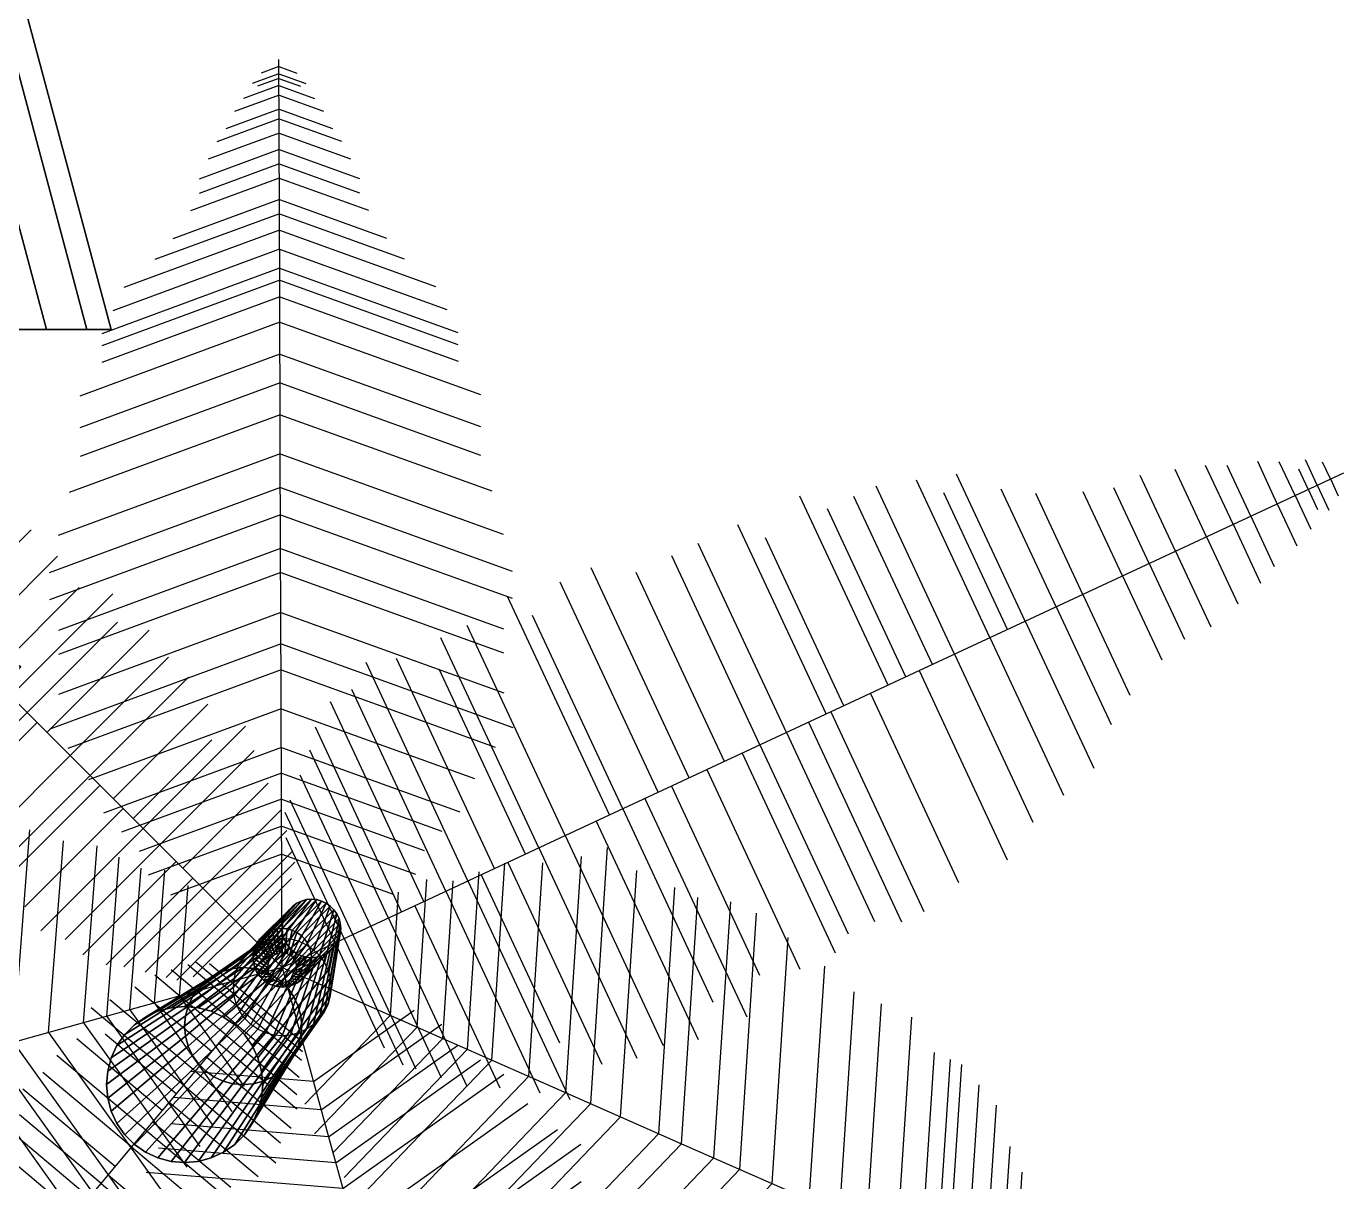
# Model space of a CAD drawing. Extents: x 8.63 to 15.1, y 10.88 to 15.71.
# Drawn here: x 13.136 to 15.095, y 11.992 to 13.711 of the extents above; entities that cross this region are included whole.
import ezdxf

# ---------------------------------------------------------------- set-up
doc = ezdxf.new("R2010")
doc.units = 0
doc.header["$LTSCALE"] = 1.25
doc.layers.get('0').update_dxf_attribs({"linetype": 'CONTINUOUS'})

# ---------------------------------------------------------------- blocks, each defined once
blk = doc.blocks.new('3DLF-TT')
at = {"color": 11, "extrusion": (0, -0.573576, 0.819152)}
blk.add_line((0, 0), (0, -11.878, -8.317), dxfattribs=at)
blk = doc.blocks.new('3DLFS2-TT')
at = {"color": 0}
blk.add_polyline3d([(0, 0, 0), (8.995, 0, 8.828), (14.493, 0, 10.161), (18.949, 0, 9.786), (22.364, 0, 7.704), (28.153, 0, 1.831), (36.316, 0, -7.831), (48.478, 0, -33.986)], dxfattribs=at)
at = {"color": 0, "extrusion": (0.520607, 2.68682e-17, 0.853796)}
for p, xscale, yscale, zscale, rotation in [((0, -9.584, 17.47), -1.04, 1.04, 1.04, 90), ((0, -17.584, 17.595), -1.04, 1.04, 1.04, 90), ((0, -19.584, 17.095), -1.04, 1.04, 1.04, 90), ((0, -8.334, 16.845), -0.96, 0.96, 0.96, 90), ((0, -25.084, 15.554), -0.9500000000000001, 0.9500000000000001, 0.9500000000000001, 90), ((0, -6.584, 15.72), -0.8664000000000001, 0.8664000000000001, 0.8664000000000001, 90), ((0, -27.584, 14.72), -0.9, 0.9, 0.9, 90), ((0, -29.834, 13.97), -0.9, 0.9, 0.9, 90), ((0, -32.334, 13.137), -0.9, 0.9, 0.9, 90), ((0, -5.084, 14.22), -0.8, 0.8, 0.8, 90), ((0, -34.334, 12.47), -0.8, 0.8, 0.8, 90), ((0, -35.834, 11.72), -0.8, 0.8, 0.8, 90), ((0, -37.084, 10.887), -0.8, 0.8, 0.8, 90), ((0, -39.084, 9.554), -0.75, 0.75, 0.75, 90), ((0, -4.084, 13.22), -0.7200000000000001, 0.7200000000000001, 0.7200000000000001, 90), ((0, -41.084, 8.22), -0.7000000000000001, 0.7000000000000001, 0.7000000000000001, 90), ((0, -3.084, 12.22), -0.6400000000000001, 0.6400000000000001, 0.6400000000000001, 90), ((0, -2.584, 10.27), -0.6, 0.6, 0.6, 90), ((0, -42.834, 7.054), -0.5599999999999999, 0.5599999999999999, 0.5599999999999999, 90), ((0, -2.084, 8.22), -0.5, 0.5, 0.5, 90), ((0, -44.334, 6.054), -0.48, 0.48, 0.48, 90), ((0, -46.584, 4.554), -0.4, 0.4, 0.4, 90), ((0, -48.084, 3.554), -0.36, 0.36, 0.36, 90), ((0, -49.584, 2.554), -0.36, 0.36, 0.36, 90), ((0, -51.334, 1.387), -0.3200000000000001, 0.3200000000000001, 0.3200000000000001, 90), ((0, -52.834, 0.387), -0.28, 0.28, 0.28, 90), ((0, -53.834, -0.28), -0.24, 0.24, 0.24, 90), ((0, -55.334, -1.28), -0.2, 0.2, 0.2, 90), ((0, -56.334, -1.946), -0.16, 0.16, 0.16, 90), ((0, -57.584, -2.78), -0.12, 0.12, 0.12, 90), ((0, -57.084, -2.446), -0.096, 0.096, 0.096, 90), ((0, -58.334, -3.28), -0.08, 0.08, 0.08, 90), ((0, -2.084, 8.22), 0.5, 0.5, 0.5, 270), ((0, -2.584, 10.27), 0.6, 0.6, 0.6, 270), ((0, -3.084, 12.22), 0.6400000000000001, 0.6400000000000001, 0.6400000000000001, 270), ((0, -4.084, 13.22), 0.7200000000000001, 0.7200000000000001, 0.7200000000000001, 270), ((0, -5.084, 14.22), 0.8, 0.8, 0.8, 270), ((0, -6.584, 15.72), 0.8664000000000001, 0.8664000000000001, 0.8664000000000001, 270), ((0, -8.334, 16.845), 0.96, 0.96, 0.96, 270), ((0, -9.584, 17.47), 1.04, 1.04, 1.04, 270), ((0, -17.584, 17.595), 1.04, 1.04, 1.04, 270), ((0, -19.584, 17.095), 1.04, 1.04, 1.04, 270), ((0, -25.084, 15.554), 0.9500000000000001, 0.9500000000000001, 0.9500000000000001, 270), ((0, -27.584, 14.72), 0.9, 0.9, 0.9, 270), ((0, -29.834, 13.97), 0.9, 0.9, 0.9, 270), ((0, -32.334, 13.137), 0.9, 0.9, 0.9, 270), ((0, -34.334, 12.47), 0.8, 0.8, 0.8, 270), ((0, -35.834, 11.72), 0.8, 0.8, 0.8, 270), ((0, -37.084, 10.887), 0.8, 0.8, 0.8, 270), ((0, -39.084, 9.554), 0.75, 0.75, 0.75, 270), ((0, -41.084, 8.22), 0.7000000000000001, 0.7000000000000001, 0.7000000000000001, 270), ((0, -42.834, 7.054), 0.5599999999999999, 0.5599999999999999, 0.5599999999999999, 270), ((0, -44.334, 6.054), 0.48, 0.48, 0.48, 270), ((0, -46.584, 4.554), 0.4, 0.4, 0.4, 270), ((0, -48.084, 3.554), 0.36, 0.36, 0.36, 270), ((0, -49.584, 2.554), 0.36, 0.36, 0.36, 270), ((0, -51.334, 1.387), 0.3200000000000001, 0.3200000000000001, 0.3200000000000001, 270), ((0, -52.834, 0.387), 0.28, 0.28, 0.28, 270), ((0, -53.834, -0.28), 0.24, 0.24, 0.24, 270), ((0, -55.334, -1.28), 0.2, 0.2, 0.2, 270), ((0, -56.334, -1.946), 0.16, 0.16, 0.16, 270), ((0, -57.084, -2.446), 0.096, 0.096, 0.096, 270), ((0, -57.584, -2.78), 0.12, 0.12, 0.12, 270), ((0, -58.334, -3.28), 0.08, 0.08, 0.08, 270)]:
    blk.add_blockref('3DLF-TT', p, dxfattribs=dict(at, xscale=xscale, yscale=yscale, zscale=zscale, rotation=rotation))
at = {"color": 0, "extrusion": (0.520607, 2.68682e-17, 0.853796), "xscale": -1, "rotation": 90}
for p in [(0, -11.084, 18.22), (0, -13.584, 18.22), (0, -15.084, 18.22), (0, -22.084, 16.47)]:
    blk.add_blockref('3DLF-TT', p, dxfattribs=at)
at = {"color": 0, "extrusion": (0.520607, 2.68682e-17, 0.853796), "rotation": 270}
for p in [(0, -11.084, 18.22), (0, -13.584, 18.22), (0, -15.084, 18.22), (0, -22.084, 16.47)]:
    blk.add_blockref('3DLF-TT', p, dxfattribs=at)
blk = doc.blocks.new('3DLFS-TT')
at = {"color": 11}
blk.add_polyline3d([(0, 0, 0), (4, 0, 16), (8, 0, 20), (12, 0, 22), (16, 0, 22), (24, 0, 20), (36, 0, 16), (60, 0, 0)], dxfattribs=at)
at = {"rotation": 180}
for p, xscale, yscale, zscale in [((10.5, 0, 21.25), -1.04, 1.04, 1.04), ((18.5, 0, 21.375), -1.04, 1.04, 1.04), ((8, 0, 20), -0.95, 0.95, 0.95), ((9.25, 0, 20.625), -0.96, 0.96, 0.96), ((19.25, 0, 21.188), -0.9199999999999999, 0.9199999999999999, 0.9199999999999999), ((25, 0, 19.667), -0.9, 0.9, 0.9), ((27, 0, 19), -0.9, 0.9, 0.9), ((28.5, 0, 18.5), -0.9, 0.9, 0.9), ((30.75, 0, 17.75), -0.9, 0.9, 0.9), ((34.25, 0, 16.583), -0.9, 0.9, 0.9), ((6.75, 0, 18.75), -0.8800000000000001, 0.8800000000000001, 0.8800000000000001), ((13.75, 0, 22), -0.8800000000000001, 0.8800000000000001, 0.8800000000000001), ((6, 0, 18), -0.8, 0.8, 0.8), ((31.75, 0, 17.417), -0.8, 0.8, 0.8), ((35.25, 0, 16.25), -0.8, 0.8, 0.8), ((36.75, 0, 15.5), -0.8, 0.8, 0.8), ((38, 0, 14.667), -0.8, 0.8, 0.8), ((5, 0, 17), -0.7200000000000001, 0.7200000000000001, 0.7200000000000001), ((40, 0, 13.333), -0.75, 0.75, 0.75), ((42, 0, 12), -0.7000000000000001, 0.7000000000000001, 0.7000000000000001), ((3.5, 0, 14.05), -0.6, 0.6, 0.6), ((4, 0, 16), -0.6400000000000001, 0.6400000000000001, 0.6400000000000001), ((41, 0, 12.667), -0.65, 0.65, 0.65), ((43.75, 0, 10.833), -0.5599999999999999, 0.5599999999999999, 0.5599999999999999), ((3, 0, 12), -0.5, 0.5, 0.5), ((45.25, 0, 9.833), -0.48, 0.48, 0.48), ((47.5, 0, 8.333), -0.4, 0.4, 0.4), ((49, 0, 7.333), -0.36, 0.36, 0.36), ((50.5, 0, 6.333), -0.36, 0.36, 0.36), ((52.25, 0, 5.167), -0.3200000000000001, 0.3200000000000001, 0.3200000000000001), ((53.75, 0, 4.167), -0.28, 0.28, 0.28), ((54.75, 0, 3.5), -0.24, 0.24, 0.24), ((56.25, 0, 2.5), -0.2, 0.2, 0.2), ((57.25, 0, 1.833), -0.16, 0.16, 0.16), ((58.5, 0, 1), -0.12, 0.12, 0.12), ((58, 0, 1.333), -0.096, 0.096, 0.096), ((59.25, 0, 0.5), -0.08, 0.08, 0.08)]:
    blk.add_blockref('3DLF-TT', p, dxfattribs=dict(at, xscale=xscale, yscale=yscale, zscale=zscale))
at = {"xscale": -1, "rotation": 180}
for p in [(12, 0, 22), (14.5, 0, 22), (16, 0, 22), (21.25, 0, 20.688), (23, 0, 20.25)]:
    blk.add_blockref('3DLF-TT', p, dxfattribs=at)
for p, xscale, yscale, zscale in [((3, 0, 12), 0.5, 0.5, 0.5), ((3.5, 0, 14.05), 0.6, 0.6, 0.6), ((4, 0, 16), 0.6400000000000001, 0.6400000000000001, 0.6400000000000001), ((5, 0, 17), 0.7200000000000001, 0.7200000000000001, 0.7200000000000001), ((6, 0, 18), 0.8, 0.8, 0.8), ((7.5, 0, 19.5), 0.8664000000000001, 0.8664000000000001, 0.8664000000000001), ((9.25, 0, 20.625), 0.96, 0.96, 0.96), ((10.5, 0, 21.25), 1.04, 1.04, 1.04), ((11.25, 0, 21.625), 0.8, 0.8, 0.8), ((12.75, 0, 22), 0.96, 0.96, 0.96), ((17.75, 0, 21.562), 1.04, 1.04, 1.04), ((19.25, 0, 21.188), 0.9199999999999999, 0.9199999999999999, 0.9199999999999999), ((20.5, 0, 20.875), 1.04, 1.04, 1.04), ((22, 0, 20.5), 0.9, 0.9, 0.9), ((24, 0, 20), 0.95, 0.95, 0.95), ((26, 0, 19.333), 0.9500000000000001, 0.9500000000000001, 0.9500000000000001), ((27, 0, 19), 0.9, 0.9, 0.9), ((28.5, 0, 18.5), 0.9, 0.9, 0.9), ((29.75, 0, 18.083), 0.9500000000000001, 0.9500000000000001, 0.9500000000000001), ((31.75, 0, 17.417), 0.8, 0.8, 0.8), ((33.25, 0, 16.917), 0.9, 0.9, 0.9), ((36, 0, 16), 0.9, 0.9, 0.9), ((38, 0, 14.667), 0.8, 0.8, 0.8), ((40, 0, 13.333), 0.75, 0.75, 0.75), ((42, 0, 12), 0.7000000000000001, 0.7000000000000001, 0.7000000000000001), ((43.75, 0, 10.833), 0.5599999999999999, 0.5599999999999999, 0.5599999999999999), ((45.25, 0, 9.833), 0.48, 0.48, 0.48), ((47.5, 0, 8.333), 0.4, 0.4, 0.4), ((49, 0, 7.333), 0.36, 0.36, 0.36), ((50.5, 0, 6.333), 0.36, 0.36, 0.36), ((52.25, 0, 5.167), 0.3200000000000001, 0.3200000000000001, 0.3200000000000001), ((53.75, 0, 4.167), 0.28, 0.28, 0.28), ((54.75, 0, 3.5), 0.24, 0.24, 0.24), ((56.25, 0, 2.5), 0.2, 0.2, 0.2), ((57.25, 0, 1.833), 0.16, 0.16, 0.16), ((58, 0, 1.333), 0.096, 0.096, 0.096), ((58.5, 0, 1), 0.12, 0.12, 0.12), ((59.25, 0, 0.5), 0.08, 0.08, 0.08)]:
    blk.add_blockref('3DLF-TT', p, dxfattribs=dict(xscale=xscale, yscale=yscale, zscale=zscale))
for p in [(14.5, 0, 22), (16, 0, 22)]:
    blk.add_blockref('3DLF-TT', p)

msp = doc.modelspace()

# ---------------------------------------------------------------- linework, layer by layer
at = {"color": 0, "extrusion": (0.242404, -0.519837, 0.819152)}
msp.add_line((13.5958, 12.3474, 5.8638), (13.6686, 12.1912, 5.7431), dxfattribs=at)
at = {"color": 0}
msp.add_polyline3d([(13.5168, 12.3106, 5.5154), (13.6221, 12.3597, 5.9799), (13.7273, 12.4088, 6.096), (13.8325, 12.4579, 6.1541), (13.9378, 12.5069, 6.1541), (14.1482, 12.6051, 6.096), (14.4639, 12.7523, 5.9799), (15.0954, 13.0467, 5.5154)], dxfattribs=at)
for points in [[(13.5324, 12.4021, 4.1801), (13.527, 12.3967, 4.1801), (13.4612, 12.3283, 3.1351), (13.4702, 12.3372, 3.1351)], [(13.5386, 12.4064, 4.1801), (13.5324, 12.4021, 4.1801), (13.4702, 12.3372, 3.1351), (13.4805, 12.3445, 3.1351)], [(13.5455, 12.4096, 4.1801), (13.5386, 12.4064, 4.1801), (13.4805, 12.3445, 3.1351), (13.492, 12.3498, 3.1351)], [(13.4888, 12.3585, 5.2251), (13.4835, 12.3531, 5.2251), (13.527, 12.3967, 4.1801), (13.5324, 12.4021, 4.1801)], [(13.4951, 12.3629, 5.2251), (13.4888, 12.3585, 5.2251), (13.5324, 12.4021, 4.1801), (13.5386, 12.4064, 4.1801)], [(13.5528, 12.4116, 4.1801), (13.5455, 12.4096, 4.1801), (13.492, 12.3498, 3.1351), (13.5042, 12.3531, 3.1351)], [(13.5019, 12.3661, 5.2251), (13.4951, 12.3629, 5.2251), (13.5386, 12.4064, 4.1801), (13.5455, 12.4096, 4.1801)], [(13.5093, 12.368, 5.2251), (13.5019, 12.3661, 5.2251), (13.5455, 12.4096, 4.1801), (13.5528, 12.4116, 4.1801)], [(13.5604, 12.4122, 4.1801), (13.5528, 12.4116, 4.1801), (13.5042, 12.3531, 3.1351), (13.5168, 12.3542, 3.1351)], [(13.5168, 12.3687, 5.2251), (13.5093, 12.368, 5.2251), (13.5528, 12.4116, 4.1801), (13.5604, 12.4122, 4.1801)], [(13.5679, 12.4116, 4.1801), (13.5604, 12.4122, 4.1801), (13.5168, 12.3542, 3.1351), (13.5294, 12.3531, 3.1351)], [(13.5244, 12.368, 5.2251), (13.5168, 12.3687, 5.2251), (13.5604, 12.4122, 4.1801), (13.5679, 12.4116, 4.1801)], [(13.5317, 12.3661, 5.2251), (13.5244, 12.368, 5.2251), (13.5679, 12.4116, 4.1801), (13.5753, 12.4096, 4.1801)], [(13.5753, 12.4096, 4.1801), (13.5679, 12.4116, 4.1801), (13.5294, 12.3531, 3.1351), (13.5416, 12.3498, 3.1351)], [(13.5386, 12.3629, 5.2251), (13.5317, 12.3661, 5.2251), (13.5753, 12.4096, 4.1801), (13.5821, 12.4064, 4.1801)], [(13.5448, 12.3585, 5.2251), (13.5386, 12.3629, 5.2251), (13.5821, 12.4064, 4.1801), (13.5884, 12.4021, 4.1801)], [(13.5821, 12.4064, 4.1801), (13.5753, 12.4096, 4.1801), (13.5416, 12.3498, 3.1351), (13.5531, 12.3445, 3.1351)], [(13.5502, 12.3531, 5.2251), (13.5448, 12.3585, 5.2251), (13.5884, 12.4021, 4.1801), (13.5937, 12.3967, 4.1801)], [(13.5884, 12.4021, 4.1801), (13.5821, 12.4064, 4.1801), (13.5531, 12.3445, 3.1351), (13.5635, 12.3372, 3.1351)], [(13.5937, 12.3967, 4.1801), (13.5884, 12.4021, 4.1801), (13.5635, 12.3372, 3.1351), (13.5724, 12.3283, 3.1351)], [(13.5194, 12.3836, 4.1801), (13.5175, 12.3763, 4.1801), (13.4454, 12.2942, 3.1351), (13.4486, 12.3064, 3.1351)], [(13.5227, 12.3905, 4.1801), (13.5194, 12.3836, 4.1801), (13.4486, 12.3064, 3.1351), (13.454, 12.3179, 3.1351)], [(13.527, 12.3967, 4.1801), (13.5227, 12.3905, 4.1801), (13.454, 12.3179, 3.1351), (13.4612, 12.3283, 3.1351)], [(13.4759, 12.34, 5.2251), (13.4739, 12.3327, 5.2251), (13.5175, 12.3763, 4.1801), (13.5194, 12.3836, 4.1801)], [(13.4791, 12.3469, 5.2251), (13.4759, 12.34, 5.2251), (13.5194, 12.3836, 4.1801), (13.5227, 12.3905, 4.1801)], [(13.4835, 12.3531, 5.2251), (13.4791, 12.3469, 5.2251), (13.5227, 12.3905, 4.1801), (13.527, 12.3967, 4.1801)], [(13.5545, 12.3469, 5.2251), (13.5502, 12.3531, 5.2251), (13.5937, 12.3967, 4.1801), (13.5981, 12.3905, 4.1801)], [(13.5577, 12.34, 5.2251), (13.5545, 12.3469, 5.2251), (13.5981, 12.3905, 4.1801), (13.6013, 12.3836, 4.1801)], [(13.5597, 12.3327, 5.2251), (13.5577, 12.34, 5.2251), (13.6013, 12.3836, 4.1801), (13.6032, 12.3763, 4.1801)], [(13.5981, 12.3905, 4.1801), (13.5937, 12.3967, 4.1801), (13.5724, 12.3283, 3.1351), (13.5797, 12.3179, 3.1351)], [(13.6013, 12.3836, 4.1801), (13.5981, 12.3905, 4.1801), (13.5797, 12.3179, 3.1351), (13.585, 12.3064, 3.1351)], [(13.6032, 12.3763, 4.1801), (13.6013, 12.3836, 4.1801), (13.585, 12.3064, 3.1351), (13.5883, 12.2942, 3.1351)], [(13.5175, 12.3763, 4.1801), (13.5168, 12.3687, 4.1801), (13.4443, 12.2816, 3.1351), (13.4454, 12.2942, 3.1351)], [(13.5168, 12.3687, 4.1801), (13.5175, 12.3611, 4.1801), (13.4454, 12.269, 3.1351), (13.4443, 12.2816, 3.1351)], [(13.4739, 12.3327, 5.2251), (13.4733, 12.3252, 5.2251), (13.5168, 12.3687, 4.1801), (13.5175, 12.3763, 4.1801)], [(13.4733, 12.3252, 5.2251), (13.4739, 12.3176, 5.2251), (13.5175, 12.3611, 4.1801), (13.5168, 12.3687, 4.1801)], [(13.5059, 12.3295, 5.8057), (13.5028, 12.3273, 5.8057), (13.4888, 12.3585, 5.2251), (13.4951, 12.3629, 5.2251)], [(13.5094, 12.3311, 5.8057), (13.5059, 12.3295, 5.8057), (13.4951, 12.3629, 5.2251), (13.5019, 12.3661, 5.2251)], [(13.513, 12.3321, 5.8057), (13.5094, 12.3311, 5.8057), (13.5019, 12.3661, 5.2251), (13.5093, 12.368, 5.2251)], [(13.5168, 12.3324, 5.8057), (13.513, 12.3321, 5.8057), (13.5093, 12.368, 5.2251), (13.5168, 12.3687, 5.2251)], [(13.5206, 12.3321, 5.8057), (13.5168, 12.3324, 5.8057), (13.5168, 12.3687, 5.2251), (13.5244, 12.368, 5.2251)], [(13.5243, 12.3311, 5.8057), (13.5206, 12.3321, 5.8057), (13.5244, 12.368, 5.2251), (13.5317, 12.3661, 5.2251)], [(13.5277, 12.3295, 5.8057), (13.5243, 12.3311, 5.8057), (13.5317, 12.3661, 5.2251), (13.5386, 12.3629, 5.2251)], [(13.5308, 12.3273, 5.8057), (13.5277, 12.3295, 5.8057), (13.5386, 12.3629, 5.2251), (13.5448, 12.3585, 5.2251)], [(13.5604, 12.3252, 5.2251), (13.5597, 12.3327, 5.2251), (13.6032, 12.3763, 4.1801), (13.6039, 12.3687, 4.1801)], [(13.5597, 12.3176, 5.2251), (13.5604, 12.3252, 5.2251), (13.6039, 12.3687, 4.1801), (13.6032, 12.3611, 4.1801)], [(13.6039, 12.3687, 4.1801), (13.6032, 12.3763, 4.1801), (13.5883, 12.2942, 3.1351), (13.5894, 12.2816, 3.1351)], [(13.6032, 12.3611, 4.1801), (13.6039, 12.3687, 4.1801), (13.5894, 12.2816, 3.1351), (13.5883, 12.269, 3.1351)], [(13.4152, 12.299, 2.0901), (13.4028, 12.2903, 2.0901), (13.4702, 12.3372, 3.1351), (13.4805, 12.3445, 3.1351)], [(13.429, 12.3054, 2.0901), (13.4152, 12.299, 2.0901), (13.4805, 12.3445, 3.1351), (13.492, 12.3498, 3.1351)], [(13.4436, 12.3093, 2.0901), (13.429, 12.3054, 2.0901), (13.492, 12.3498, 3.1351), (13.5042, 12.3531, 3.1351)], [(13.4588, 12.3106, 2.0901), (13.4436, 12.3093, 2.0901), (13.5042, 12.3531, 3.1351), (13.5168, 12.3542, 3.1351)], [(13.5175, 12.3611, 4.1801), (13.5194, 12.3538, 4.1801), (13.4486, 12.2568, 3.1351), (13.4454, 12.269, 3.1351)], [(13.5194, 12.3538, 4.1801), (13.5227, 12.3469, 4.1801), (13.454, 12.2453, 3.1351), (13.4486, 12.2568, 3.1351)], [(13.5227, 12.3469, 4.1801), (13.527, 12.3407, 4.1801), (13.4612, 12.235, 3.1351), (13.454, 12.2453, 3.1351)], [(13.4739, 12.3093, 2.0901), (13.4588, 12.3106, 2.0901), (13.5168, 12.3542, 3.1351), (13.5294, 12.3531, 3.1351)], [(13.4739, 12.3176, 5.2251), (13.4759, 12.3103, 5.2251), (13.5194, 12.3538, 4.1801), (13.5175, 12.3611, 4.1801)], [(13.4886, 12.3054, 2.0901), (13.4739, 12.3093, 2.0901), (13.5294, 12.3531, 3.1351), (13.5416, 12.3498, 3.1351)], [(13.4759, 12.3103, 5.2251), (13.4791, 12.3034, 5.2251), (13.5227, 12.3469, 4.1801), (13.5194, 12.3538, 4.1801)], [(13.498, 12.3215, 5.8057), (13.4964, 12.3181, 5.8057), (13.4759, 12.34, 5.2251), (13.4791, 12.3469, 5.2251)], [(13.5001, 12.3246, 5.8057), (13.498, 12.3215, 5.8057), (13.4791, 12.3469, 5.2251), (13.4835, 12.3531, 5.2251)], [(13.4791, 12.3034, 5.2251), (13.4835, 12.2972, 5.2251), (13.527, 12.3407, 4.1801), (13.5227, 12.3469, 4.1801)], [(13.5028, 12.3273, 5.8057), (13.5001, 12.3246, 5.8057), (13.4835, 12.3531, 5.2251), (13.4888, 12.3585, 5.2251)], [(13.5023, 12.299, 2.0901), (13.4886, 12.3054, 2.0901), (13.5416, 12.3498, 3.1351), (13.5531, 12.3445, 3.1351)], [(13.5147, 12.2903, 2.0901), (13.5023, 12.299, 2.0901), (13.5531, 12.3445, 3.1351), (13.5635, 12.3372, 3.1351)], [(13.5335, 12.3246, 5.8057), (13.5308, 12.3273, 5.8057), (13.5448, 12.3585, 5.2251), (13.5502, 12.3531, 5.2251)], [(13.5357, 12.3215, 5.8057), (13.5335, 12.3246, 5.8057), (13.5502, 12.3531, 5.2251), (13.5545, 12.3469, 5.2251)], [(13.5373, 12.3181, 5.8057), (13.5357, 12.3215, 5.8057), (13.5545, 12.3469, 5.2251), (13.5577, 12.34, 5.2251)], [(13.5502, 12.2972, 5.2251), (13.5545, 12.3034, 5.2251), (13.5981, 12.3469, 4.1801), (13.5937, 12.3407, 4.1801)], [(13.5545, 12.3034, 5.2251), (13.5577, 12.3103, 5.2251), (13.6013, 12.3538, 4.1801), (13.5981, 12.3469, 4.1801)], [(13.5577, 12.3103, 5.2251), (13.5597, 12.3176, 5.2251), (13.6032, 12.3611, 4.1801), (13.6013, 12.3538, 4.1801)], [(13.5937, 12.3407, 4.1801), (13.5981, 12.3469, 4.1801), (13.5797, 12.2453, 3.1351), (13.5724, 12.235, 3.1351)], [(13.5981, 12.3469, 4.1801), (13.6013, 12.3538, 4.1801), (13.585, 12.2568, 3.1351), (13.5797, 12.2453, 3.1351)], [(13.6013, 12.3538, 4.1801), (13.6032, 12.3611, 4.1801), (13.5883, 12.269, 3.1351), (13.585, 12.2568, 3.1351)], [(13.3921, 12.2795, 2.0901), (13.3833, 12.2671, 2.0901), (13.454, 12.3179, 3.1351), (13.4612, 12.3283, 3.1351)], [(13.4028, 12.2903, 2.0901), (13.3921, 12.2795, 2.0901), (13.4612, 12.3283, 3.1351), (13.4702, 12.3372, 3.1351)], [(13.527, 12.3407, 4.1801), (13.5324, 12.3353, 4.1801), (13.4702, 12.226, 3.1351), (13.4612, 12.235, 3.1351)], [(13.5324, 12.3353, 4.1801), (13.5386, 12.331, 4.1801), (13.4805, 12.2188, 3.1351), (13.4702, 12.226, 3.1351)], [(13.4954, 12.3144, 5.8057), (13.4951, 12.3106, 5.8057), (13.4733, 12.3252, 5.2251), (13.4739, 12.3327, 5.2251)], [(13.4951, 12.3106, 5.8057), (13.4954, 12.3069, 5.8057), (13.4739, 12.3176, 5.2251), (13.4733, 12.3252, 5.2251)], [(13.4964, 12.3181, 5.8057), (13.4954, 12.3144, 5.8057), (13.4739, 12.3327, 5.2251), (13.4759, 12.34, 5.2251)], [(13.5386, 12.331, 4.1801), (13.5455, 12.3278, 4.1801), (13.492, 12.2134, 3.1351), (13.4805, 12.2188, 3.1351)], [(13.4835, 12.2972, 5.2251), (13.4888, 12.2918, 5.2251), (13.5324, 12.3353, 4.1801), (13.527, 12.3407, 4.1801)], [(13.4888, 12.2918, 5.2251), (13.4951, 12.2874, 5.2251), (13.5386, 12.331, 4.1801), (13.5324, 12.3353, 4.1801)], [(13.5455, 12.3278, 4.1801), (13.5528, 12.3258, 4.1801), (13.5042, 12.2101, 3.1351), (13.492, 12.2134, 3.1351)], [(13.4951, 12.2874, 5.2251), (13.5019, 12.2842, 5.2251), (13.5455, 12.3278, 4.1801), (13.5386, 12.331, 4.1801)], [(13.5019, 12.2842, 5.2251), (13.5093, 12.2823, 5.2251), (13.5528, 12.3258, 4.1801), (13.5455, 12.3278, 4.1801)], [(13.5528, 12.3258, 4.1801), (13.5604, 12.3252, 4.1801), (13.5168, 12.209, 3.1351), (13.5042, 12.2101, 3.1351)], [(13.5093, 12.2823, 5.2251), (13.5168, 12.2816, 5.2251), (13.5604, 12.3252, 4.1801), (13.5528, 12.3258, 4.1801)], [(13.5255, 12.2795, 2.0901), (13.5147, 12.2903, 2.0901), (13.5635, 12.3372, 3.1351), (13.5724, 12.3283, 3.1351)], [(13.5604, 12.3252, 4.1801), (13.5679, 12.3258, 4.1801), (13.5294, 12.2101, 3.1351), (13.5168, 12.209, 3.1351)], [(13.5168, 12.2816, 5.2251), (13.5244, 12.2823, 5.2251), (13.5679, 12.3258, 4.1801), (13.5604, 12.3252, 4.1801)], [(13.5244, 12.2823, 5.2251), (13.5317, 12.2842, 5.2251), (13.5753, 12.3278, 4.1801), (13.5679, 12.3258, 4.1801)], [(13.5342, 12.2671, 2.0901), (13.5255, 12.2795, 2.0901), (13.5724, 12.3283, 3.1351), (13.5797, 12.3179, 3.1351)], [(13.5679, 12.3258, 4.1801), (13.5753, 12.3278, 4.1801), (13.5416, 12.2134, 3.1351), (13.5294, 12.2101, 3.1351)], [(13.5317, 12.2842, 5.2251), (13.5386, 12.2874, 5.2251), (13.5821, 12.331, 4.1801), (13.5753, 12.3278, 4.1801)], [(13.5383, 12.3144, 5.8057), (13.5373, 12.3181, 5.8057), (13.5577, 12.34, 5.2251), (13.5597, 12.3327, 5.2251)], [(13.5386, 12.3106, 5.8057), (13.5383, 12.3144, 5.8057), (13.5597, 12.3327, 5.2251), (13.5604, 12.3252, 5.2251)], [(13.5383, 12.3069, 5.8057), (13.5386, 12.3106, 5.8057), (13.5604, 12.3252, 5.2251), (13.5597, 12.3176, 5.2251)], [(13.5386, 12.2874, 5.2251), (13.5448, 12.2918, 5.2251), (13.5884, 12.3353, 4.1801), (13.5821, 12.331, 4.1801)], [(13.5753, 12.3278, 4.1801), (13.5821, 12.331, 4.1801), (13.5531, 12.2188, 3.1351), (13.5416, 12.2134, 3.1351)], [(13.5448, 12.2918, 5.2251), (13.5502, 12.2972, 5.2251), (13.5937, 12.3407, 4.1801), (13.5884, 12.3353, 4.1801)], [(13.5821, 12.331, 4.1801), (13.5884, 12.3353, 4.1801), (13.5635, 12.226, 3.1351), (13.5531, 12.2188, 3.1351)], [(13.5884, 12.3353, 4.1801), (13.5937, 12.3407, 4.1801), (13.5724, 12.235, 3.1351), (13.5635, 12.226, 3.1351)], [(13.332, 12.2456, 1.045), (13.3136, 12.237, 1.045), (13.4152, 12.299, 2.0901), (13.429, 12.3054, 2.0901)], [(13.3515, 12.2508, 1.045), (13.332, 12.2456, 1.045), (13.429, 12.3054, 2.0901), (13.4436, 12.3093, 2.0901)], [(13.3717, 12.2526, 1.045), (13.3515, 12.2508, 1.045), (13.4436, 12.3093, 2.0901), (13.4588, 12.3106, 2.0901)], [(13.3918, 12.2508, 1.045), (13.3717, 12.2526, 1.045), (13.4588, 12.3106, 2.0901), (13.4739, 12.3093, 2.0901)], [(13.3769, 12.2533, 2.0901), (13.373, 12.2387, 2.0901), (13.4454, 12.2942, 3.1351), (13.4486, 12.3064, 3.1351)], [(13.3833, 12.2671, 2.0901), (13.3769, 12.2533, 2.0901), (13.4486, 12.3064, 3.1351), (13.454, 12.3179, 3.1351)], [(13.4114, 12.2456, 1.045), (13.3918, 12.2508, 1.045), (13.4739, 12.3093, 2.0901), (13.4886, 12.3054, 2.0901)], [(13.4297, 12.237, 1.045), (13.4114, 12.2456, 1.045), (13.4886, 12.3054, 2.0901), (13.5023, 12.299, 2.0901)], [(13.4954, 12.3069, 5.8057), (13.4964, 12.3032, 5.8057), (13.4759, 12.3103, 5.2251), (13.4739, 12.3176, 5.2251)], [(13.4964, 12.3032, 5.8057), (13.498, 12.2998, 5.8057), (13.4791, 12.3034, 5.2251), (13.4759, 12.3103, 5.2251)], [(13.498, 12.2998, 5.8057), (13.5001, 12.2966, 5.8057), (13.4835, 12.2972, 5.2251), (13.4791, 12.3034, 5.2251)], [(13.5335, 12.2966, 5.8057), (13.5357, 12.2998, 5.8057), (13.5545, 12.3034, 5.2251), (13.5502, 12.2972, 5.2251)], [(13.5406, 12.2533, 2.0901), (13.5342, 12.2671, 2.0901), (13.5797, 12.3179, 3.1351), (13.585, 12.3064, 3.1351)], [(13.5357, 12.2998, 5.8057), (13.5373, 12.3032, 5.8057), (13.5577, 12.3103, 5.2251), (13.5545, 12.3034, 5.2251)], [(13.5373, 12.3032, 5.8057), (13.5383, 12.3069, 5.8057), (13.5597, 12.3176, 5.2251), (13.5577, 12.3103, 5.2251)], [(13.5445, 12.2387, 2.0901), (13.5406, 12.2533, 2.0901), (13.585, 12.3064, 3.1351), (13.5883, 12.2942, 3.1351)], [(13.297, 12.2254, 1.045), (13.2827, 12.2111, 1.045), (13.3921, 12.2795, 2.0901), (13.4028, 12.2903, 2.0901)], [(13.3136, 12.237, 1.045), (13.297, 12.2254, 1.045), (13.4028, 12.2903, 2.0901), (13.4152, 12.299, 2.0901)], [(13.373, 12.2387, 2.0901), (13.3717, 12.2236, 2.0901), (13.4443, 12.2816, 3.1351), (13.4454, 12.2942, 3.1351)], [(13.4463, 12.2254, 1.045), (13.4297, 12.237, 1.045), (13.5023, 12.299, 2.0901), (13.5147, 12.2903, 2.0901)], [(13.4606, 12.2111, 1.045), (13.4463, 12.2254, 1.045), (13.5147, 12.2903, 2.0901), (13.5255, 12.2795, 2.0901)], [(13.5001, 12.2966, 5.8057), (13.5028, 12.294, 5.8057), (13.4888, 12.2918, 5.2251), (13.4835, 12.2972, 5.2251)], [(13.5028, 12.294, 5.8057), (13.5059, 12.2918, 5.8057), (13.4951, 12.2874, 5.2251), (13.4888, 12.2918, 5.2251)], [(13.5059, 12.2918, 5.8057), (13.5094, 12.2902, 5.8057), (13.5019, 12.2842, 5.2251), (13.4951, 12.2874, 5.2251)], [(13.5094, 12.2902, 5.8057), (13.513, 12.2892, 5.8057), (13.5093, 12.2823, 5.2251), (13.5019, 12.2842, 5.2251)], [(13.513, 12.2892, 5.8057), (13.5168, 12.2889, 5.8057), (13.5168, 12.2816, 5.2251), (13.5093, 12.2823, 5.2251)], [(13.5168, 12.2889, 5.8057), (13.5206, 12.2892, 5.8057), (13.5244, 12.2823, 5.2251), (13.5168, 12.2816, 5.2251)], [(13.5206, 12.2892, 5.8057), (13.5243, 12.2902, 5.8057), (13.5317, 12.2842, 5.2251), (13.5244, 12.2823, 5.2251)], [(13.5243, 12.2902, 5.8057), (13.5277, 12.2918, 5.8057), (13.5386, 12.2874, 5.2251), (13.5317, 12.2842, 5.2251)], [(13.5277, 12.2918, 5.8057), (13.5308, 12.294, 5.8057), (13.5448, 12.2918, 5.2251), (13.5386, 12.2874, 5.2251)], [(13.5308, 12.294, 5.8057), (13.5335, 12.2966, 5.8057), (13.5502, 12.2972, 5.2251), (13.5448, 12.2918, 5.2251)], [(13.5459, 12.2236, 2.0901), (13.5445, 12.2387, 2.0901), (13.5883, 12.2942, 3.1351), (13.5894, 12.2816, 3.1351)], [(13.2711, 12.1945, 1.045), (13.2626, 12.1762, 1.045), (13.3769, 12.2533, 2.0901), (13.3833, 12.2671, 2.0901)], [(13.2827, 12.2111, 1.045), (13.2711, 12.1945, 1.045), (13.3833, 12.2671, 2.0901), (13.3921, 12.2795, 2.0901)], [(13.3717, 12.2236, 2.0901), (13.373, 12.2084, 2.0901), (13.4454, 12.269, 3.1351), (13.4443, 12.2816, 3.1351)], [(13.373, 12.2084, 2.0901), (13.3769, 12.1938, 2.0901), (13.4486, 12.2568, 3.1351), (13.4454, 12.269, 3.1351)], [(13.4722, 12.1945, 1.045), (13.4606, 12.2111, 1.045), (13.5255, 12.2795, 2.0901), (13.5342, 12.2671, 2.0901)], [(13.4808, 12.1762, 1.045), (13.4722, 12.1945, 1.045), (13.5342, 12.2671, 2.0901), (13.5406, 12.2533, 2.0901)], [(13.5406, 12.1938, 2.0901), (13.5445, 12.2084, 2.0901), (13.5883, 12.269, 3.1351), (13.585, 12.2568, 3.1351)], [(13.5445, 12.2084, 2.0901), (13.5459, 12.2236, 2.0901), (13.5894, 12.2816, 3.1351), (13.5883, 12.269, 3.1351)], [(13.2626, 12.1762, 1.045), (13.2573, 12.1566, 1.045), (13.373, 12.2387, 2.0901), (13.3769, 12.2533, 2.0901)], [(13.332, 12.2456), (13.3136, 12.237), (13.3136, 12.237, 1.045), (13.332, 12.2456, 1.045)], [(13.3515, 12.2508), (13.332, 12.2456), (13.332, 12.2456, 1.045), (13.3515, 12.2508, 1.045)], [(13.3717, 12.2526), (13.3515, 12.2508), (13.3515, 12.2508, 1.045), (13.3717, 12.2526, 1.045)], [(13.3918, 12.2508), (13.3717, 12.2526), (13.3717, 12.2526, 1.045), (13.3918, 12.2508, 1.045)], [(13.3769, 12.1938, 2.0901), (13.3833, 12.18, 2.0901), (13.454, 12.2453, 3.1351), (13.4486, 12.2568, 3.1351)], [(13.3833, 12.18, 2.0901), (13.3921, 12.1676, 2.0901), (13.4612, 12.235, 3.1351), (13.454, 12.2453, 3.1351)], [(13.4114, 12.2456), (13.3918, 12.2508), (13.3918, 12.2508, 1.045), (13.4114, 12.2456, 1.045)], [(13.4297, 12.237), (13.4114, 12.2456), (13.4114, 12.2456, 1.045), (13.4297, 12.237, 1.045)], [(13.486, 12.1566, 1.045), (13.4808, 12.1762, 1.045), (13.5406, 12.2533, 2.0901), (13.5445, 12.2387, 2.0901)], [(13.5255, 12.1676, 2.0901), (13.5342, 12.18, 2.0901), (13.5797, 12.2453, 3.1351), (13.5724, 12.235, 3.1351)], [(13.5342, 12.18, 2.0901), (13.5406, 12.1938, 2.0901), (13.585, 12.2568, 3.1351), (13.5797, 12.2453, 3.1351)], [(13.2573, 12.1566, 1.045), (13.2556, 12.1365, 1.045), (13.3717, 12.2236, 2.0901), (13.373, 12.2387, 2.0901)], [(13.297, 12.2254), (13.2827, 12.2111), (13.2827, 12.2111, 1.045), (13.297, 12.2254, 1.045)], [(13.3136, 12.237), (13.297, 12.2254), (13.297, 12.2254, 1.045), (13.3136, 12.237, 1.045)], [(13.3921, 12.1676, 2.0901), (13.4028, 12.1568, 2.0901), (13.4702, 12.226, 3.1351), (13.4612, 12.235, 3.1351)], [(13.4028, 12.1568, 2.0901), (13.4152, 12.1481, 2.0901), (13.4805, 12.2188, 3.1351), (13.4702, 12.226, 3.1351)], [(13.4463, 12.2254), (13.4297, 12.237), (13.4297, 12.237, 1.045), (13.4463, 12.2254, 1.045)], [(13.4606, 12.2111), (13.4463, 12.2254), (13.4463, 12.2254, 1.045), (13.4606, 12.2111, 1.045)], [(13.4878, 12.1365, 1.045), (13.486, 12.1566, 1.045), (13.5445, 12.2387, 2.0901), (13.5459, 12.2236, 2.0901)], [(13.5023, 12.1481, 2.0901), (13.5147, 12.1568, 2.0901), (13.5635, 12.226, 3.1351), (13.5531, 12.2188, 3.1351)], [(13.5147, 12.1568, 2.0901), (13.5255, 12.1676, 2.0901), (13.5724, 12.235, 3.1351), (13.5635, 12.226, 3.1351)], [(13.2556, 12.1365, 1.045), (13.2573, 12.1163, 1.045), (13.373, 12.2084, 2.0901), (13.3717, 12.2236, 2.0901)], [(13.2573, 12.1163, 1.045), (13.2626, 12.0968, 1.045), (13.3769, 12.1938, 2.0901), (13.373, 12.2084, 2.0901)], [(13.2827, 12.2111), (13.2711, 12.1945), (13.2711, 12.1945, 1.045), (13.2827, 12.2111, 1.045)], [(13.4152, 12.1481, 2.0901), (13.429, 12.1417, 2.0901), (13.492, 12.2134, 3.1351), (13.4805, 12.2188, 3.1351)], [(13.429, 12.1417, 2.0901), (13.4436, 12.1378, 2.0901), (13.5042, 12.2101, 3.1351), (13.492, 12.2134, 3.1351)], [(13.4436, 12.1378, 2.0901), (13.4588, 12.1365, 2.0901), (13.5168, 12.209, 3.1351), (13.5042, 12.2101, 3.1351)], [(13.4588, 12.1365, 2.0901), (13.4739, 12.1378, 2.0901), (13.5294, 12.2101, 3.1351), (13.5168, 12.209, 3.1351)], [(13.4722, 12.1945), (13.4606, 12.2111), (13.4606, 12.2111, 1.045), (13.4722, 12.1945, 1.045)], [(13.4739, 12.1378, 2.0901), (13.4886, 12.1417, 2.0901), (13.5416, 12.2134, 3.1351), (13.5294, 12.2101, 3.1351)], [(13.4808, 12.0968, 1.045), (13.486, 12.1163, 1.045), (13.5445, 12.2084, 2.0901), (13.5406, 12.1938, 2.0901)], [(13.486, 12.1163, 1.045), (13.4878, 12.1365, 1.045), (13.5459, 12.2236, 2.0901), (13.5445, 12.2084, 2.0901)], [(13.4886, 12.1417, 2.0901), (13.5023, 12.1481, 2.0901), (13.5531, 12.2188, 3.1351), (13.5416, 12.2134, 3.1351)], [(13.2711, 12.1945), (13.2626, 12.1762), (13.2626, 12.1762, 1.045), (13.2711, 12.1945, 1.045)], [(13.2626, 12.0968, 1.045), (13.2711, 12.0784, 1.045), (13.3833, 12.18, 2.0901), (13.3769, 12.1938, 2.0901)], [(13.4808, 12.1762), (13.4722, 12.1945), (13.4722, 12.1945, 1.045), (13.4808, 12.1762, 1.045)], [(13.4722, 12.0784, 1.045), (13.4808, 12.0968, 1.045), (13.5406, 12.1938, 2.0901), (13.5342, 12.18, 2.0901)], [(13.2626, 12.1762), (13.2573, 12.1566), (13.2573, 12.1566, 1.045), (13.2626, 12.1762, 1.045)], [(13.2711, 12.0784, 1.045), (13.2827, 12.0618, 1.045), (13.3921, 12.1676, 2.0901), (13.3833, 12.18, 2.0901)], [(13.2827, 12.0618, 1.045), (13.297, 12.0475, 1.045), (13.4028, 12.1568, 2.0901), (13.3921, 12.1676, 2.0901)], [(13.4463, 12.0475, 1.045), (13.4606, 12.0618, 1.045), (13.5255, 12.1676, 2.0901), (13.5147, 12.1568, 2.0901)], [(13.4606, 12.0618, 1.045), (13.4722, 12.0784, 1.045), (13.5342, 12.18, 2.0901), (13.5255, 12.1676, 2.0901)], [(13.486, 12.1566), (13.4808, 12.1762), (13.4808, 12.1762, 1.045), (13.486, 12.1566, 1.045)], [(13.2573, 12.1566), (13.2556, 12.1365), (13.2556, 12.1365, 1.045), (13.2573, 12.1566, 1.045)], [(13.297, 12.0475, 1.045), (13.3136, 12.0359, 1.045), (13.4152, 12.1481, 2.0901), (13.4028, 12.1568, 2.0901)], [(13.3136, 12.0359, 1.045), (13.332, 12.0274, 1.045), (13.429, 12.1417, 2.0901), (13.4152, 12.1481, 2.0901)], [(13.4114, 12.0274, 1.045), (13.4297, 12.0359, 1.045), (13.5023, 12.1481, 2.0901), (13.4886, 12.1417, 2.0901)], [(13.4297, 12.0359, 1.045), (13.4463, 12.0475, 1.045), (13.5147, 12.1568, 2.0901), (13.5023, 12.1481, 2.0901)], [(13.4878, 12.1365), (13.486, 12.1566), (13.486, 12.1566, 1.045), (13.4878, 12.1365, 1.045)], [(13.2556, 12.1365), (13.2573, 12.1163), (13.2573, 12.1163, 1.045), (13.2556, 12.1365, 1.045)], [(13.332, 12.0274, 1.045), (13.3515, 12.0221, 1.045), (13.4436, 12.1378, 2.0901), (13.429, 12.1417, 2.0901)], [(13.3515, 12.0221, 1.045), (13.3717, 12.0204, 1.045), (13.4588, 12.1365, 2.0901), (13.4436, 12.1378, 2.0901)], [(13.3717, 12.0204, 1.045), (13.3918, 12.0221, 1.045), (13.4739, 12.1378, 2.0901), (13.4588, 12.1365, 2.0901)], [(13.3918, 12.0221, 1.045), (13.4114, 12.0274, 1.045), (13.4886, 12.1417, 2.0901), (13.4739, 12.1378, 2.0901)], [(13.486, 12.1163), (13.4878, 12.1365), (13.4878, 12.1365, 1.045), (13.486, 12.1163, 1.045)], [(13.2573, 12.1163), (13.2626, 12.0968), (13.2626, 12.0968, 1.045), (13.2573, 12.1163, 1.045)], [(13.4808, 12.0968), (13.486, 12.1163), (13.486, 12.1163, 1.045), (13.4808, 12.0968, 1.045)], [(13.2626, 12.0968), (13.2711, 12.0784), (13.2711, 12.0784, 1.045), (13.2626, 12.0968, 1.045)], [(13.4722, 12.0784), (13.4808, 12.0968), (13.4808, 12.0968, 1.045), (13.4722, 12.0784, 1.045)], [(13.2711, 12.0784), (13.2827, 12.0618), (13.2827, 12.0618, 1.045), (13.2711, 12.0784, 1.045)], [(13.4606, 12.0618), (13.4722, 12.0784), (13.4722, 12.0784, 1.045), (13.4606, 12.0618, 1.045)], [(13.2827, 12.0618), (13.297, 12.0475), (13.297, 12.0475, 1.045), (13.2827, 12.0618, 1.045)], [(13.4463, 12.0475), (13.4606, 12.0618), (13.4606, 12.0618, 1.045), (13.4463, 12.0475, 1.045)], [(13.297, 12.0475), (13.3136, 12.0359), (13.3136, 12.0359, 1.045), (13.297, 12.0475, 1.045)], [(13.3136, 12.0359), (13.332, 12.0274), (13.332, 12.0274, 1.045), (13.3136, 12.0359, 1.045)], [(13.4114, 12.0274), (13.4297, 12.0359), (13.4297, 12.0359, 1.045), (13.4114, 12.0274, 1.045)], [(13.4297, 12.0359), (13.4463, 12.0475), (13.4463, 12.0475, 1.045), (13.4297, 12.0359, 1.045)], [(13.332, 12.0274), (13.3515, 12.0221), (13.3515, 12.0221, 1.045), (13.332, 12.0274, 1.045)], [(13.3515, 12.0221), (13.3717, 12.0204), (13.3717, 12.0204, 1.045), (13.3515, 12.0221, 1.045)], [(13.3717, 12.0204), (13.3918, 12.0221), (13.3918, 12.0221, 1.045), (13.3717, 12.0204, 1.045)], [(13.3918, 12.0221), (13.4114, 12.0274), (13.4114, 12.0274, 1.045), (13.3918, 12.0221, 1.045)]]:
    msp.add_3dface(points, dxfattribs=at)

# ---------------------------------------------------------------- block references
for name, p, xscale, yscale, zscale, rotation in [('3DLFS2-TT', (13.5168, 12.3106, 5.5154), 0.027867425784685, 0.0209005693385151, 0.0278674257846857, 90.20796924823209), ('3DLFS-TT', (13.5168, 12.3106, 5.5154), 0.0278674257846863, 0.0174171411154287, 0.0278674257846857, 135), ('3DLF-TT', (14.8915, 12.9516, 5.6654), -0.0092891419282282, 0.0092891419282282, 0.0092891419282286, 204.9999999999972), ('3DLF-TT', (14.9309, 12.97, 5.6364), -0.0081279991872005, 0.0081279991872005, 0.0081279991872, 204.9999999999945), ('3DLF-TT', (14.9572, 12.9823, 5.617), -0.0069668564461712, 0.0069668564461711, 0.0069668564461714, 204.9999999999972), ('3DLF-TT', (14.9967, 13.0007, 5.588), -0.0058057137051434, 0.0058057137051435, 0.0058057137051429, 204.9999999999935), ('3DLF-TT', (15.023, 13.013, 5.5686), -0.0046445709641141, 0.0046445709641141, 0.0046445709641143, 204.9999999999972), ('3DLF-TT', (15.0427, 13.0222, 5.5541), -0.0027867425784682, 0.0027867425784684, 0.0027867425784686, 204.9999999999839), ('3DLF-TT', (15.0559, 13.0283, 5.5445), -0.0034834282230864, 0.0034834282230864, 0.0034834282230857, 204.999999999991), ('3DLF-TT', (15.0756, 13.0375, 5.5299), -0.0023222854820571, 0.002322285482057, 0.0023222854820571, 204.9999999999972), ('3DLF-TT', (14.5692, 12.8014, 5.9025), -0.0217714263942857, 0.0217714263942863, 0.0217714263942857, 205.0000000000001), ('3DLF-TT', (14.6218, 12.8259, 5.8638), -0.020319997968, 0.0203199979680004, 0.020319997968, 204.9999999999989), ('3DLF-TT', (14.8454, 12.9302, 5.6993), -0.0104502846692576, 0.0104502846692576, 0.0104502846692571, 204.9999999999951), ('3DLF-TT', (15.0559, 13.0283, 5.5445), 0.0034834282230864, 0.0034834282230864, 0.0034834282230857, 24.999999999991), ('3DLF-TT', (15.0756, 13.0375, 5.5299), 0.0023222854820571, 0.002322285482057, 0.0023222854820571, 24.99999999999717), ('3DLF-TT', (14.4179, 12.7308, 5.9968), -0.0261257116731419, 0.0261257116731421, 0.0261257116731429, 204.9999999999994), ('3DLF-TT', (14.4837, 12.7615, 5.9654), -0.0232228548205713, 0.0232228548205722, 0.0232228548205714, 205.0000000000011), ('3DLF-TT', (14.5166, 12.7768, 5.9412), -0.0232228548205713, 0.0232228548205722, 0.0232228548205714, 205.0000000000011), ('3DLF-TT', (14.5955, 12.8136, 5.8831), -0.0188685695417144, 0.0188685695417146, 0.0188685695417143, 204.9999999999975), ('3DLF-TT', (14.6678, 12.8474, 5.8299), -0.0162559983744001, 0.0162559983743993, 0.0162559983744, 205.0000000000028), ('3DLF-TT', (14.7073, 12.8658, 5.8009), -0.0139337128923423, 0.0139337128923422, 0.0139337128923429, 204.9999999999972), ('3DLF-TT', (14.7665, 12.8934, 5.7573), -0.0116114274102853, 0.0116114274102852, 0.0116114274102857, 204.9999999999972), ('3DLF-TT', (14.806, 12.9118, 5.7283), -0.0104502846692576, 0.0104502846692576, 0.0104502846692571, 204.9999999999951), ('3DLF-TT', (15.023, 13.013, 5.5686), 0.0046445709641141, 0.0046445709641141, 0.0046445709641143, 24.99999999999717), ('3DLF-TT', (15.0427, 13.0222, 5.5541), 0.0027867425784682, 0.0027867425784684, 0.0027867425784686, 24.99999999998393), ('3DLF-TT', (14.4442, 12.7431, 5.9871), -0.0232228548205713, 0.0232228548205722, 0.0232228548205714, 205.0000000000011), ('3DLF-TT', (14.9967, 13.0007, 5.588), 0.0058057137051434, 0.0058057137051435, 0.0058057137051429, 24.99999999999347), ('3DLF-TT', (14.3258, 12.6879, 6.0307), -0.0261257116731419, 0.0261257116731421, 0.0261257116731429, 204.9999999999994), ('3DLF-TT', (14.9309, 12.97, 5.6364), 0.0081279991872005, 0.0081279991872005, 0.0081279991872, 24.99999999999453), ('3DLF-TT', (14.9572, 12.9823, 5.617), 0.0069668564461712, 0.0069668564461711, 0.0069668564461714, 24.99999999999717), ('3DLF-TT', (14.3521, 12.7001, 6.021), -0.0232228548205713, 0.0232228548205722, 0.0232228548205714, 205.0000000000011), ('3DLF-TT', (14.8915, 12.9516, 5.6654), 0.0092891419282282, 0.0092891419282282, 0.0092891419282286, 24.99999999999717), ('3DLF-TT', (14.2666, 12.6603, 6.0525), -0.0261257116731419, 0.0261257116731421, 0.0261257116731429, 204.9999999999994), ('3DLF-TT', (14.8454, 12.9302, 5.6993), 0.0104502846692576, 0.0104502846692576, 0.0104502846692571, 24.99999999999511), ('3DLF-TT', (14.2272, 12.6419, 6.067), -0.0261257116731419, 0.0261257116731421, 0.0261257116731429, 204.9999999999994), ('3DLF-TT', (14.806, 12.9118, 5.7283), 0.0104502846692576, 0.0104502846692576, 0.0104502846692571, 24.99999999999511), ('3DLF-TT', (14.1219, 12.5928, 6.1033), -0.0290285685257148, 0.0290285685257139, 0.0290285685257143, 204.9999999999996), ('3DLF-TT', (14.1745, 12.6173, 6.0863), -0.0261257116731419, 0.0261257116731421, 0.0261257116731429, 204.9999999999994), ('3DLF-TT', (14.7665, 12.8934, 5.7573), 0.0116114274102853, 0.0116114274102852, 0.0116114274102857, 24.99999999999717), ('3DLF-TT', (14.0759, 12.5713, 6.116), -0.0290285685257148, 0.0290285685257139, 0.0290285685257143, 204.9999999999996), ('3DLF-TT', (14.0035, 12.5376, 6.1359), -0.0301897112667425, 0.0301897112667433, 0.0301897112667429, 205.0000000000002), ('3DLF-TT', (14.7073, 12.8658, 5.8009), 0.0139337128923423, 0.0139337128923422, 0.0139337128923429, 24.99999999999717), ('3DLF-TT', (14.0233, 12.5468, 6.1305), -0.0267062830436577, 0.0267062830436569, 0.0267062830436571, 204.9999999999998), ('3DLF-TT', (14.6678, 12.8474, 5.8299), 0.0162559983744001, 0.0162559983743993, 0.0162559983744, 25.00000000000284), ('3DLF-TT', (13.9378, 12.5069, 6.1541), -0.0290285685257148, 0.0290285685257139, 0.0290285685257143, 204.9999999999996), ('3DLF-TT', (14.6218, 12.8259, 5.8638), 0.020319997968, 0.0203199979680004, 0.020319997968, 24.99999999999891), ('3DLF-TT', (13.8983, 12.4885, 6.1541), -0.0290285685257148, 0.0290285685257139, 0.0290285685257143, 204.9999999999996), ('3DLF-TT', (14.5692, 12.8014, 5.9025), 0.0217714263942857, 0.0217714263942863, 0.0217714263942857, 25.0000000000001), ('3DLF-TT', (14.5166, 12.7768, 5.9412), 0.0232228548205713, 0.0232228548205722, 0.0232228548205714, 25.00000000000114), ('3DLF-TT', (13.7931, 12.4395, 6.1323), -0.0301897112667425, 0.0301897112667433, 0.0301897112667429, 205.0000000000002), ('3DLF-TT', (13.8325, 12.4579, 6.1541), -0.0290285685257148, 0.0290285685257139, 0.0290285685257143, 204.9999999999996), ('3DLF-TT', (13.8786, 12.4793, 6.1541), -0.0255451403026284, 0.0255451403026292, 0.0255451403026286, 205.0000000000008), ('3DLF-TT', (14.4639, 12.7523, 5.9799), 0.0261257116731419, 0.0261257116731421, 0.0261257116731429, 24.99999999999935), ('3DLF-TT', (13.7602, 12.4241, 6.1141), -0.0278674257846854, 0.0278674257846863, 0.0278674257846857, 205.0000000000005), ('3DLF-TT', (14.3916, 12.7185, 6.0065), 0.0261257116731419, 0.0261257116731421, 0.0261257116731429, 24.99999999999935), ('3DLF-TT', (13.7273, 12.4088, 6.096), -0.0275771400994291, 0.027577140099428, 0.0275771400994286, 204.9999999999987), ('3DLF-TT', (14.2995, 12.6756, 6.0404), 0.0275771400994291, 0.027577140099428, 0.0275771400994286, 24.9999999999987), ('3DLF-TT', (14.3325, 12.6908, 6.0286), 0.0275771400994291, 0.027577140099428, 0.0275771400994286, 24.9999999999987), ('3DLF-TT', (13.6944, 12.3934, 6.0597), -0.0255451403026284, 0.0255451403026292, 0.0255451403026286, 205.0000000000008), ('3DLF-TT', (14.2666, 12.6603, 6.0525), 0.0261257116731419, 0.0261257116731421, 0.0261257116731429, 24.99999999999935), ('3DLF-TT', (14.2272, 12.6419, 6.067), 0.0261257116731419, 0.0261257116731421, 0.0261257116731429, 24.99999999999935), ('3DLF-TT', (13.6747, 12.3842, 6.0379), -0.0232228548205713, 0.0232228548205722, 0.0232228548205714, 205.0000000000011), ('3DLF-TT', (14.2009, 12.6296, 6.0766), 0.0275771400994291, 0.027577140099428, 0.0275771400994286, 24.9999999999987), ('3DLF-TT', (13.6484, 12.372, 6.0089), -0.0209005693385143, 0.0209005693385151, 0.0209005693385143, 205.0000000000016), ('3DLF-TT', (14.1482, 12.6051, 6.096), 0.0275771400994291, 0.027577140099428, 0.0275771400994286, 24.9999999999987), ('3DLF-TT', (14.0956, 12.5805, 6.1105), 0.0261257116731419, 0.0261257116731421, 0.0261257116731429, 24.99999999999935), ('3DLFS2-TT', (13.5168, 12.3106, 5.5154), 0.0261257116731422, 0.0217714263942863, 0.0261257116731429, 195.5583870033821), ('3DLFS2-TT', (13.5168, 12.3106, 5.5154), 0.0290285685257146, 0.0232228548205722, 0.0290285685257143, 336.1970771362994), ('3DLF-TT', (13.6221, 12.3597, 5.9799), -0.0185782838564572, 0.0185782838564563, 0.0185782838564571, 205.0000000000022), ('3DLF-TT', (14.0562, 12.5621, 6.1214), 0.0301897112667425, 0.0301897112667433, 0.0301897112667429, 25.00000000000023), ('3DLF-TT', (13.6089, 12.3536, 5.9233), -0.0174171411154295, 0.0174171411154287, 0.0174171411154286, 205.0000000000012), ('3DLF-TT', (14.0233, 12.5468, 6.1305), 0.0267062830436577, 0.0267062830436569, 0.0267062830436571, 24.99999999999982), ('3DLF-TT', (13.9838, 12.5284, 6.1414), 0.0301897112667425, 0.0301897112667433, 0.0301897112667429, 25.00000000000023), ('3DLF-TT', (13.5958, 12.3474, 5.8638), -0.0145142842628566, 0.0145142842628569, 0.0145142842628571, 205.0000000000011), ('3DLF-TT', (13.9378, 12.5069, 6.1541), 0.0290285685257148, 0.0290285685257139, 0.0290285685257143, 24.99999999999961), ('3DLF-TT', (13.8983, 12.4885, 6.1541), 0.0290285685257148, 0.0290285685257139, 0.0290285685257143, 24.99999999999961), ('3DLF-TT', (13.8523, 12.4671, 6.1541), 0.0278674257846854, 0.0278674257846863, 0.0278674257846857, 25.00000000000047), ('3DLF-TT', (13.8128, 12.4487, 6.1432), 0.0232228548205713, 0.0232228548205722, 0.0232228548205714, 25.00000000000114), ('3DLFS-TT', (13.5168, 12.3106, 5.5154), 0.0217714263942847, 0.0145142842628569, 0.0217714263942857, 230.0000000000006), ('3DLF-TT', (13.7602, 12.4241, 6.1141), 0.0278674257846854, 0.0278674257846863, 0.0278674257846857, 25.00000000000047), ('3DLF-TT', (13.7931, 12.4395, 6.1323), 0.0301897112667425, 0.0301897112667433, 0.0301897112667429, 25.00000000000023), ('3DLF-TT', (13.7141, 12.4026, 6.0815), 0.025150351770679, 0.0251503517706784, 0.0251503517706789, 25.000000000002), ('3DLFS2-TT', (13.5168, 12.3106, 5.5154), 0.0290285685257145, 0.0217714263942863, 0.0290285685257143, 285.3369113377348), ('3DLF-TT', (13.6747, 12.3842, 6.0379), 0.0232228548205713, 0.0232228548205722, 0.0232228548205714, 25.00000000000114), ('3DLF-TT', (13.6484, 12.372, 6.0089), 0.0209005693385143, 0.0209005693385151, 0.0209005693385143, 25.00000000000158), ('3DLF-TT', (13.6089, 12.3536, 5.9233), 0.0174171411154295, 0.0174171411154287, 0.0174171411154286, 25.00000000000123), ('3DLF-TT', (13.6221, 12.3597, 5.9799), 0.0185782838564572, 0.0185782838564563, 0.0185782838564571, 25.00000000000214)]:
    msp.add_blockref(name, p, dxfattribs=dict(at, xscale=xscale, yscale=yscale, zscale=zscale, rotation=rotation))

# ---------------------------------------------------------------- meshes
mesh = msp.add_polymesh((12, 9), dxfattribs=dict(at, m_close=True))
for k, corner in enumerate([(12.2513, 13.2599, 3.0429), (12.6726, 13.2599, 2.9852), (12.9375, 13.2599, 2.8122), (13.2264, 13.2599, 2.3394), (13.2625, 13.2599, 1.9589), (13.1662, 13.2599, 1.3823), (12.9375, 13.2599, 0.9786), (12.6245, 13.2599, 0.8748), (12.3958, 13.2599, 0.8518), (12.2523, 13.2562, 3.0429), (12.6172, 13.4668, 2.9852), (12.8466, 13.5992, 2.8122), (13.0968, 13.7437, 2.3394), (13.1281, 13.7618, 1.9589), (13.0447, 13.7136, 1.3823), (12.8466, 13.5992, 0.9786), (12.5755, 13.4427, 0.8748), (12.3774, 13.3284, 0.8518), (12.2551, 13.2534, 3.0429), (12.4657, 13.6183, 2.9852), (12.5982, 13.8477, 2.8122), (12.7426, 14.0979, 2.3394), (12.7607, 14.1291, 1.9589), (12.7125, 14.0457, 1.3823), (12.5982, 13.8477, 0.9786), (12.4417, 13.5766, 0.8748), (12.3273, 13.3785, 0.8518), (12.2588, 13.2524, 3.0429), (12.2588, 13.6737, 2.9852), (12.2588, 13.9386, 2.8122), (12.2588, 14.2275, 2.3394), (12.2588, 14.2636, 1.9589), (12.2588, 14.1673, 1.3823), (12.2588, 13.9386, 0.9786), (12.2588, 13.6256, 0.8748), (12.2588, 13.3968, 0.8518), (12.2626, 13.2534, 3.0429), (12.0519, 13.6183, 2.9852), (11.9195, 13.8477, 2.8122), (11.775, 14.0979, 2.3394), (11.757, 14.1291, 1.9589), (11.8051, 14.0457, 1.3823), (11.9195, 13.8477, 0.9786), (12.076, 13.5766, 0.8748), (12.1904, 13.3785, 0.8518), (12.2654, 13.2562, 3.0429), (11.9005, 13.4668, 2.9852), (11.6711, 13.5992, 2.8122), (11.4209, 13.7437, 2.3394), (11.3896, 13.7618, 1.9589), (11.473, 13.7136, 1.3823), (11.6711, 13.5992, 0.9786), (11.9422, 13.4427, 0.8748), (12.1402, 13.3284, 0.8518), (12.2664, 13.2599, 3.0429), (11.845, 13.2599, 2.9852), (11.5802, 13.2599, 2.8122), (11.2913, 13.2599, 2.3394), (11.2551, 13.2599, 1.9589), (11.3514, 13.2599, 1.3823), (11.5802, 13.2599, 0.9786), (11.8932, 13.2599, 0.8748), (12.1219, 13.2599, 0.8518), (12.2654, 13.2637, 3.0429), (11.9005, 13.053, 2.9852), (11.6711, 12.9206, 2.8122), (11.4209, 12.7761, 2.3394), (11.3896, 12.7581, 1.9589), (11.473, 12.8062, 1.3823), (11.6711, 12.9206, 0.9786), (11.9422, 13.0771, 0.8748), (12.1402, 13.1915, 0.8518), (12.2626, 13.2664, 3.0429), (12.0519, 12.9015, 2.9852), (11.9195, 12.6722, 2.8122), (11.775, 12.422, 2.3394), (11.757, 12.3907, 1.9589), (11.8051, 12.4741, 1.3823), (11.9195, 12.6722, 0.9786), (12.076, 12.9432, 0.8748), (12.1904, 13.1413, 0.8518), (12.2588, 13.2674, 3.0429), (12.2588, 12.8461, 2.9852), (12.2588, 12.5813, 2.8122), (12.2588, 12.2923, 2.3394), (12.2588, 12.2562, 1.9589), (12.2588, 12.3525, 1.3823), (12.2588, 12.5813, 0.9786), (12.2588, 12.8943, 0.8748), (12.2588, 13.123, 0.8518), (12.2551, 13.2664, 3.0429), (12.4657, 12.9015, 2.9852), (12.5982, 12.6722, 2.8122), (12.7426, 12.422, 2.3394), (12.7607, 12.3907, 1.9589), (12.7125, 12.4741, 1.3823), (12.5982, 12.6722, 0.9786), (12.4417, 12.9432, 0.8748), (12.3273, 13.1413, 0.8518), (12.2523, 13.2637, 3.0429), (12.6172, 13.053, 2.9852), (12.8466, 12.9206, 2.8122), (13.0968, 12.7761, 2.3394), (13.1281, 12.7581, 1.9589), (13.0447, 12.8062, 1.3823), (12.8466, 12.9206, 0.9786), (12.5755, 13.0771, 0.8748), (12.3774, 13.1915, 0.8518)]):
    mesh.set_mesh_vertex(divmod(k, 9), corner)

doc.saveas('drawing.dxf')
